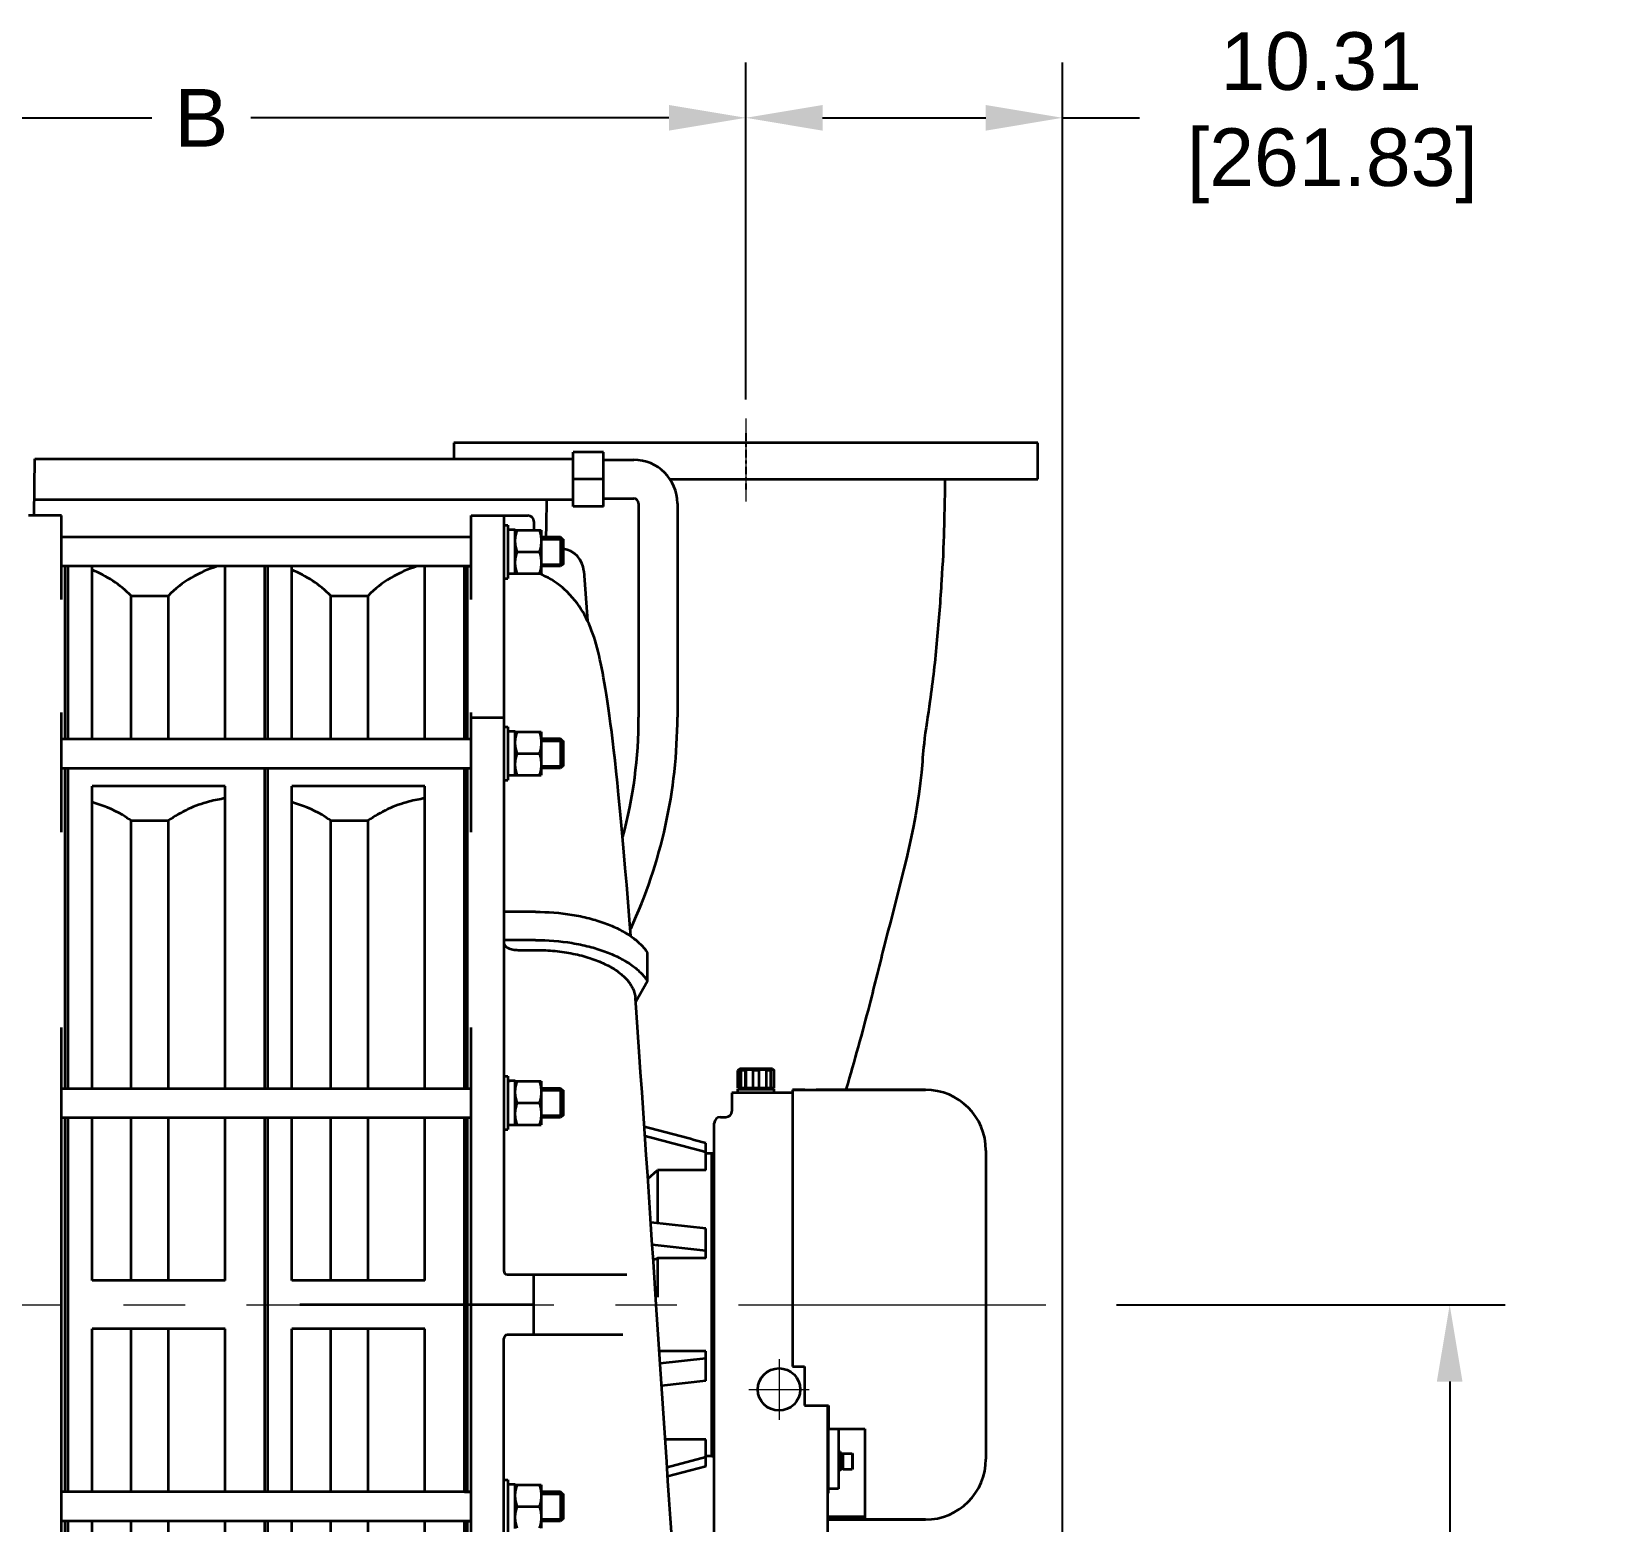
# Model space of a CAD drawing. Header units: inches. Extents: x 452 to 872, y 136 to 456.
# Drawn here: x 578.5 to 629.6, y 274.4 to 322.9 of the extents above; entities that cross this region are included whole.
import ezdxf

# ---------------------------------------------------------------- set-up
doc = ezdxf.new("R2010")
doc.units = ezdxf.units.IN
doc.header["$MEASUREMENT"] = 0
doc.set_wipeout_variables(frame=1)
doc.linetypes.add('CENTER', pattern=[2, 1.25, -0.25, 0.25, -0.25])
doc.linetypes.add('点画线', pattern=[16, 10, -2, 2, -2])
doc.layers.add('CL', color=1, linetype='CENTER')
doc.layers.add('中心线层', color=1, linetype='点画线', lineweight=18)
doc.layers.add('粗实线层', color=7, linetype='Continuous', lineweight=35)
doc.styles.get("Standard").update_dxf_attribs({"font": 'arial.ttf'})
doc.dimstyles.new('STANDARD 2 PLCS', dxfattribs={"dimtxt": 0.125, "dimasz": 0.18, "dimexe": 0.18, "dimexo": 0.0625, "dimgap": 0.09, "dimtad": 0, "dimtih": 1, "dimtoh": 1, "dimzin": 4, "dimdsep": 46, "dimtxsty": 'Standard', "dimcen": 0.09, "dimaunit": 1, "dimadec": 0, "dimazin": 1, "dimtfac": 1, "dimtofl": 0, "dimtmove": 1, "dimatfit": 3, "dimfxl": 1, "dimtolj": 1, "dimtzin": 4, "dimarcsym": 0})

# ---------------------------------------------------------------- blocks, each defined once
blk = doc.blocks.new('CF35进气1#-1')
at = {"layer": '粗实线层'}
for p, q in [((-35.6, 282.77), (-40.6, 282.77)), ((-35.5, 273.4), (-35.6, 282.77)), ((-35.6, 276.03), (-40.6, 276.03)), ((-40, 259.51), (-40, 273.4)), ((-40, 273.4), (-34.6, 273.4)), ((-40.6, 265.01), (-40.6, 236.48)), ((-40.6, 265.01), (-40, 265.01)), ((-40, 221.08), (-40, 240.87)), ((-40, 236.48), (-40.6, 236.48)), ((-40, 231.68), (-40.6, 231.68)), ((-40.6, 231.68), (-40.6, 178.74)), ((-40, 97.18), (-40, 188.82)), ((-40, 178.74), (-40.6, 178.74)), ((-40, 173.94), (-40.6, 173.94)), ((-40.6, 173.94), (-40.6, 112.06)), ((-40.6, 112.06), (-40, 112.06)), ((-40.6, 107.26), (-40, 107.26)), ((-40.6, 107.26), (-40.6, 54.32))]:
    blk.add_line(p, q, dxfattribs=at)
blk = doc.blocks.new('CF35中间机壳-1')
at = {"layer": '粗实线层'}
for p, q in [((34.6, 0), (-0.1, 0)), ((34.6, -6.74), (-0.1, -6.74)), ((-0.1, -12.96), (34.6, -12.96)), ((-0.1, -17.76), (34.6, -17.76)), ((1, -46.29), (1, -17.76)), ((7.54, -46.29), (7.54, -17.76)), ((29.54, -46.29), (29.54, -17.76)), ((33.5, -46.29), (33.5, -17.76)), ((34, -46.29), (34, -17.76)), ((16.92, -46.29), (16.92, -22.64)), ((23.08, -22.64), (16.92, -22.64)), ((23.08, -46.29), (23.08, -22.64)), ((34.6, -46.29), (-0.1, -46.29)), ((34.6, -51.09), (-0.1, -51.09)), ((1, -104.03), (1, -51.09)), ((33.5, -104.03), (33.5, -51.09)), ((34, -104.03), (34, -51.09)), ((7.54, -104.03), (7.54, -54.11)), ((7.54, -54.11), (29.54, -54.11)), ((29.54, -104.03), (29.54, -54.11)), ((16.92, -104.03), (16.92, -59.77)), ((23.08, -59.77), (16.92, -59.77)), ((23.08, -104.03), (23.08, -59.77)), ((34.6, -104.03), (-0.1, -104.03)), ((34.6, -108.83), (-0.1, -108.83)), ((1, -170.71), (1, -108.83)), ((7.54, -135.77), (7.54, -108.83)), ((16.92, -135.77), (16.92, -108.83)), ((23.08, -135.77), (23.08, -108.83)), ((29.54, -135.77), (29.54, -108.83)), ((33.5, -170.71), (33.5, -108.83)), ((34, -170.71), (34, -108.83)), ((7.54, -135.77), (29.54, -135.77)), ((7.54, -143.77), (29.54, -143.77)), ((7.54, -170.71), (7.54, -143.77)), ((16.92, -170.71), (16.92, -143.77)), ((23.08, -170.71), (23.08, -143.77)), ((29.54, -170.71), (29.54, -143.77)), ((-0.1, -170.71), (34.6, -170.71)), ((-0.1, -175.51), (34.6, -175.51)), ((1, -228.45), (1, -175.51)), ((7.54, -225.43), (7.54, -175.51)), ((16.92, -219.77), (16.92, -175.51)), ((23.08, -219.77), (23.08, -175.51)), ((29.54, -225.43), (29.54, -175.51)), ((33.5, -228.45), (33.5, -175.51)), ((34, -228.45), (34, -175.51))]:
    blk.add_line(p, q, dxfattribs=at)
for points in [[(8.8, -17.76), (11.83, -18.63), (14.72, -20.37), (16.92, -22.64)], [(23.08, -22.64), (24.89, -20.8), (27.14, -19.31), (29.54, -18.35)]]:
    blk.add_open_spline(points, degree=3, dxfattribs=at)
for points, knots in [([(7.54, -56.1), (8.42, -56.23), (11.72, -56.91), (14.91, -58.31), (16.92, -59.77)], [0, 0, 0, 0, 104.579103, 397.516716, 397.516716, 397.516716, 397.516716]), ([(23.08, -59.77), (23.54, -59.44), (25.55, -58.15), (27.79, -57.23), (29.54, -56.74)], [0, 0, 0, 0, 111.33353, 464.828224, 464.828224, 464.828224, 464.828224])]:
    blk.add_open_spline(points, degree=3, knots=knots, dxfattribs=at)
blk = doc.blocks.new('CF35排气1#-2')
blk.add_line((-9, 143), (-47.69, 143))
at = {"layer": 'CL'}
blk.add_line((26, 287.02), (26, 277.69), dxfattribs=at)
at = {"layer": '粗实线层'}
for p, q in [((-22.26, 285.4), (-22.26, 282.77)), ((74.26, 285.4), (-22.26, 285.4)), ((74.26, 279.4), (74.26, 285.4)), ((-20.5, 282.77), (-2.5, 282.77)), ((2.5, 283.9), (-2.5, 283.9)), ((-2.5, 274.9), (-2.5, 283.9)), ((2.5, 274.9), (2.5, 283.9)), ((2.5, 282.6), (7.5, 282.6)), ((2.5, 279.4), (-2.5, 279.4)), ((13.44, 279.4), (74.26, 279.4)), ((-20.5, 276.03), (-2.5, 276.03)), ((2.5, 274.9), (-2.5, 274.9)), ((2.5, 276.2), (7.5, 276.2)), ((8.3, 275.4), (8.3, 240.1)), ((14.7, 275.4), (14.7, 240.1)), ((-19.4, 273.4), (-10, 273.4)), ((-19.4, 259.51), (-19.4, 273.4)), ((-14, 273.4), (-14, 148.6)), ((-9, 272.4), (-9, 271.01)), ((-14, 271.81), (-13.3, 271.81)), ((-13.3, 271.81), (-13.3, 263.01)), ((-12.1, 263.76), (-12.1, 271.06)), ((-12.1, 271.01), (-7.8, 271.01)), ((-7.8, 271.01), (-7.8, 263.81)), ((-4.6, 269.81), (-7.8, 269.81)), ((-4.6, 269.81), (-4.6, 267.41)), ((-4.2, 269.41), (-4.6, 269.81)), ((-11.78, 267.41), (-8.12, 267.41)), ((-7.8, 269.51), (-4.2, 269.51)), ((-4.6, 267.41), (-4.6, 265.01)), ((-4.2, 269.51), (-4.2, 265.31)), ((-20.5, 265.01), (-20.5, 236.48)), ((-20.5, 265.01), (-19.4, 265.01)), ((-20, 236.48), (-20, 265.01)), ((-7.8, 265.31), (-4.2, 265.31)), ((-4.6, 265.01), (-7.8, 265.01)), ((-4.2, 265.41), (-4.6, 265.01)), ((-14, 263.01), (-13.3, 263.01)), ((-12.1, 263.76), (-13.3, 263.76)), ((-12.1, 263.81), (-7.8, 263.81)), ((-0.74, 264.22), (-0.17, 256.02)), ((-19.4, 221.08), (-19.4, 240.87)), ((-14, 240), (-19.4, 240)), ((-20.5, 236.48), (-19.4, 236.48)), ((-14, 238.48), (-13.3, 238.48)), ((-13.3, 238.48), (-13.3, 229.68)), ((-12.1, 230.43), (-12.1, 237.73)), ((-12.1, 237.68), (-7.8, 237.68)), ((-7.8, 237.68), (-7.8, 230.48)), ((-4.6, 236.48), (-7.8, 236.48)), ((-7.8, 236.18), (-4.2, 236.18)), ((-4.6, 236.48), (-4.6, 234.08)), ((-4.2, 236.08), (-4.6, 236.48)), ((-4.2, 236.18), (-4.2, 231.98)), ((-11.78, 234.08), (-8.12, 234.08)), ((-4.6, 234.08), (-4.6, 231.68)), ((-20.5, 231.68), (-20.5, 178.74)), ((-20.5, 231.68), (-19.4, 231.68)), ((-20, 178.74), (-20, 231.68)), ((-7.8, 231.98), (-4.2, 231.98)), ((-4.6, 231.68), (-7.8, 231.68)), ((-4.2, 232.08), (-4.6, 231.68)), ((-14, 229.68), (-13.3, 229.68)), ((-12.1, 230.43), (-13.3, 230.43)), ((-12.1, 230.48), (-7.8, 230.48)), ((-8.74, 207.92), (-14, 207.92)), ((-8.74, 203.25), (-14, 203.25)), ((-11.6, 201.61), (-8.69, 201.61)), ((9.75, 196.49), (9.75, 201.17)), ((9.75, 196.49), (7.81, 193.03)), ((-19.4, 97.18), (-19.4, 188.82)), ((25, 182), (24.7, 181.7)), ((24.7, 178.8), (24.7, 181.7)), ((24.74, 181.7), (24.7, 181.7)), ((24.74, 181.7), (24.84, 181.8)), ((24.74, 178.8), (24.74, 181.7)), ((24.84, 181.8), (24.84, 178.8)), ((25.33, 181.8), (24.84, 181.8)), ((30.4, 182), (25, 182)), ((25.33, 181.8), (25.25, 181.7)), ((25.25, 178.8), (25.25, 181.7)), ((25.96, 181.7), (25.25, 181.7)), ((25.96, 181.7), (26.03, 181.8)), ((25.96, 178.8), (25.96, 181.7)), ((26.03, 181.8), (26.03, 178.8)), ((27.2, 181.8), (26.03, 181.8)), ((27.2, 178.8), (27.2, 181.8)), ((28.2, 181.7), (27.2, 181.7)), ((28.2, 178.8), (28.2, 181.8)), ((29.37, 181.8), (28.2, 181.8)), ((29.37, 181.8), (29.37, 178.8)), ((29.37, 181.8), (29.44, 181.7)), ((29.44, 178.8), (29.44, 181.7)), ((30.15, 181.7), (29.44, 181.7)), ((30.56, 181.8), (30.07, 181.8)), ((30.15, 181.7), (30.07, 181.8)), ((30.15, 178.8), (30.15, 181.7)), ((30.4, 182), (30.7, 181.7)), ((30.56, 181.8), (30.56, 178.8)), ((30.56, 181.8), (30.66, 181.7)), ((30.66, 178.8), (30.66, 181.7)), ((30.7, 181.7), (30.66, 181.7)), ((30.7, 178.8), (30.7, 181.7)), ((-14, 180.74), (-13.3, 180.74)), ((-13.3, 180.74), (-13.3, 171.94)), ((-12.1, 172.69), (-12.1, 179.99)), ((-12.1, 179.94), (-7.8, 179.94)), ((-7.8, 179.94), (-7.8, 172.74)), ((-20.5, 178.74), (-19.4, 178.74)), ((-4.6, 178.74), (-7.8, 178.74)), ((-7.8, 178.44), (-4.2, 178.44)), ((-4.2, 178.34), (-4.6, 178.74)), ((-4.6, 178.74), (-4.6, 176.34)), ((-4.2, 178.44), (-4.2, 174.24)), ((23.7, 178), (23.7, 175)), ((39.7, 178), (23.7, 178)), ((30.7, 178.8), (24.7, 178.8)), ((24.7, 178), (24.7, 178.6)), ((24.7, 178.6), (30.7, 178.6)), ((24.9, 178.6), (24.9, 178.8)), ((30.5, 178.6), (30.5, 178.8)), ((30.7, 178), (30.7, 178.6)), ((39.7, 111.85), (39.7, 178)), ((-20.5, 173.94), (-20.5, 112.06)), ((-20.5, 173.94), (-19.4, 173.94)), ((-20, 112.06), (-20, 173.94)), ((-11.78, 176.34), (-8.12, 176.34)), ((-7.8, 174.24), (-4.2, 174.24)), ((-4.6, 173.94), (-7.8, 173.94)), ((-4.6, 176.34), (-4.6, 173.94)), ((-4.2, 174.34), (-4.6, 173.94)), ((21.8, 174), (22.7, 174)), ((-14, 171.94), (-13.3, 171.94)), ((-12.1, 172.69), (-13.3, 172.69)), ((-12.1, 172.74), (-7.8, 172.74)), ((20.8, 99.2), (20.8, 173)), ((41.3, 173.4), (39.7, 173.4)), ((41.3, 173.4), (41.3, 112.6)), ((19.4, 165.26), (19.4, 169.71)), ((41.62, 170.47), (41.3, 170.47)), ((41.62, 170.47), (41.62, 167.27)), ((42.04, 170.1), (41.62, 170.1)), ((42.04, 170.17), (42.04, 167.57)), ((42.04, 170.17), (43.58, 170.17)), ((42.04, 170.17), (43.58, 170.17)), ((43.58, 170.17), (43.58, 167.57)), ((43.58, 170.17), (43.64, 170.11)), ((43.64, 170.11), (43.64, 167.63)), ((20.4, 168), (19.4, 168)), ((20.4, 117.97), (20.4, 168.03)), ((20.4, 168.03), (20.8, 168.03)), ((20.4, 168), (20.4, 118)), ((41.62, 167.27), (41.3, 167.27)), ((42.04, 167.64), (41.62, 167.64)), ((42.04, 167.57), (43.58, 167.57)), ((42.04, 167.57), (43.58, 167.57)), ((43.64, 167.63), (43.58, 167.57)), ((9.83, 163.8), (11.4, 165.26)), ((19.4, 165.26), (11.4, 165.26)), ((11.4, 165.26), (11.4, 156.47)), ((19.4, 155.59), (10.31, 156.59)), ((19.4, 150.69), (19.4, 155.59)), ((41.62, 155.32), (41.3, 155.32)), ((41.62, 155.32), (41.62, 152.12)), ((42.04, 154.95), (41.62, 154.95)), ((42.04, 155.02), (42.04, 152.42)), ((42.04, 155.02), (43.58, 155.02)), ((42.04, 155.02), (43.58, 155.02)), ((43.58, 155.02), (43.58, 152.42)), ((43.58, 155.02), (43.64, 154.96)), ((43.64, 154.96), (43.64, 152.48)), ((19.4, 151.9), (10.55, 152.87)), ((10.71, 150.42), (11.4, 150.69)), ((19.4, 150.69), (11.4, 150.69)), ((11.4, 150.69), (11.4, 144.25)), ((41.62, 152.12), (41.3, 152.12)), ((42.04, 152.49), (41.62, 152.49)), ((42.04, 152.42), (43.58, 152.42)), ((42.04, 152.42), (43.58, 152.42)), ((43.64, 152.48), (43.58, 152.42)), ((-13.4, 148), (6.32, 148)), ((-9, 138), (-9, 148)), ((5.67, 138), (-13.4, 138)), ((-14, 9), (-14, 137.4)), ((19.4, 135.31), (11.71, 135.31)), ((19.4, 130.41), (19.4, 135.31)), ((19.4, 134.1), (11.84, 133.27)), ((39.5, 133.07), (39.5, 99.2)), ((41.62, 133.88), (41.3, 133.88)), ((41.62, 133.88), (41.62, 130.68)), ((42.04, 133.51), (41.62, 133.51)), ((42.04, 133.58), (42.04, 130.98)), ((42.04, 133.58), (43.58, 133.58)), ((42.04, 133.58), (43.58, 133.58)), ((43.58, 133.58), (43.58, 130.98)), ((43.58, 133.58), (43.64, 133.52)), ((43.64, 133.52), (43.64, 131.04)), ((19.4, 130.41), (12.08, 129.6)), ((41.62, 130.68), (41.3, 130.68)), ((42.04, 131.05), (41.62, 131.05)), ((42.04, 130.98), (43.58, 130.98)), ((42.04, 130.98), (43.58, 130.98)), ((43.64, 131.04), (43.58, 130.98)), ((19.4, 120.74), (12.68, 120.74)), ((19.4, 116.29), (19.4, 120.74)), ((19.4, 117.82), (12.99, 116.12)), ((20.4, 118), (19.4, 118)), ((20.4, 117.97), (20.8, 117.97)), ((41.62, 118.73), (41.3, 118.73)), ((41.62, 118.73), (41.62, 115.53)), ((42.04, 118.36), (41.62, 118.36)), ((42.04, 118.43), (42.04, 115.83)), ((42.04, 118.43), (43.58, 118.43)), ((42.04, 118.43), (43.58, 118.43)), ((43.58, 118.43), (43.58, 115.83)), ((43.58, 118.43), (43.64, 118.37)), ((43.64, 118.37), (43.64, 115.89)), ((19.4, 116.29), (13.09, 114.62)), ((41.62, 115.53), (41.3, 115.53)), ((42.04, 115.9), (41.62, 115.9)), ((42.04, 115.83), (43.58, 115.83)), ((42.04, 115.83), (43.58, 115.83)), ((43.64, 115.89), (43.58, 115.83)), ((-20.5, 112.06), (-19.4, 112.06)), ((-14, 114.06), (-13.3, 114.06)), ((-13.3, 114.06), (-13.3, 105.26)), ((-12.1, 106.01), (-12.1, 113.31)), ((-12.1, 113.26), (-7.8, 113.26)), ((-7.8, 113.26), (-7.8, 106.06)), ((-4.6, 112.06), (-7.8, 112.06)), ((-7.8, 111.76), (-4.2, 111.76)), ((-4.2, 111.66), (-4.6, 112.06)), ((-4.6, 112.06), (-4.6, 109.66)), ((-4.2, 111.76), (-4.2, 107.56)), ((39.7, 111.85), (39.5, 111.85)), ((41.3, 112.6), (39.7, 112.6)), ((-11.78, 109.66), (-8.12, 109.66)), ((-4.6, 109.66), (-4.6, 107.26)), ((-20.5, 107.26), (-20.5, 54.32)), ((-20.5, 107.26), (-19.4, 107.26)), ((-20, 54.32), (-20, 107.26)), ((-7.8, 107.56), (-4.2, 107.56)), ((-4.6, 107.26), (-7.8, 107.26)), ((-4.2, 107.66), (-4.6, 107.26))]:
    blk.add_line(p, q, dxfattribs=at)
for points in [[(-6.93, 276.03), (-6.99, 271.77), (-7.05, 269.81)], [(-3.51, 260.77), (-4.01, 261.23), (-4.3, 261.49)], [(7, 203.89), (6.78, 206.62), (6.55, 209.53), (6.32, 212.38), (6.08, 215.15), (5.85, 217.82), (5.63, 220.37), (5.41, 222.79), (5.19, 225.08), (4.98, 227.23), (4.78, 229.25), (4.58, 231.14), (4.39, 232.91), (4.2, 234.57), (4.02, 236.14), (3.84, 237.61), (3.66, 239), (3.49, 240.3), (3.32, 241.53), (3.15, 242.68), (2.99, 243.76), (2.83, 244.77), (2.67, 245.72), (2.51, 246.6), (2.36, 247.43), (2.21, 248.2), (2.06, 248.94), (1.91, 249.63), (1.75, 250.29), (1.6, 250.93), (1.44, 251.55), (1.27, 252.15), (1.1, 252.73), (0.92, 253.29), (0.73, 253.84), (0.53, 254.38), (0.33, 254.91), (0.11, 255.43), (-0.13, 255.95), (-0.38, 256.46), (-0.65, 256.97), (-0.93, 257.47), (-1.24, 257.96), (-1.55, 258.44), (-1.88, 258.9), (-2.23, 259.35), (-2.62, 259.82), (-3.05, 260.3), (-3.51, 260.77)], [(11.2, 143), (10.97, 146.55), (10.73, 150.12), (10.5, 153.69), (10.26, 157.24), (10.03, 160.77), (9.8, 164.29), (9.56, 167.78), (9.33, 171.24), (9.1, 174.67), (8.87, 178.07), (8.63, 181.44), (8.4, 184.76), (8.17, 188.04), (7.94, 191.27), (7.76, 193.66)], [(14.61, 93.59), (14.44, 95.79), (14.23, 98.69), (14.01, 101.65), (13.79, 104.65), (13.58, 107.69), (13.36, 110.78), (13.14, 113.9), (12.93, 117.06), (12.71, 120.24), (12.49, 123.45), (12.28, 126.68), (12.06, 129.93), (11.84, 133.2), (11.63, 136.47), (11.41, 139.75), (11.2, 143)]]:
    blk.add_lwpolyline(points, dxfattribs=at)
blk.add_circle((31.5, 129), 3.5, dxfattribs=at)
for centre, radius, start, end in [((7.5, 275.4), 7.2, 0, 90), ((7.5, 275.4), 0.8, 0, 90), ((-10, 272.4), 1, 0, 90), ((-4.73, 263.94), 4, 4, 82.3827), ((-13.57, 250.58), 14.32, 49.6543, 67.5949), ((-68.5, 240.1), 76.8, 345.0789, 0), ((-68.5, 240.1), 83.2, 335.1319, 0), ((21.8, 173), 1, 90, 180), ((22.7, 175), 1, 270, 0), ((-13.4, 148.6), 0.6, 180, 270), ((-13.4, 137.4), 0.6, 90, 180)]:
    blk.add_arc(centre, radius, start, end, dxfattribs=at)
for centre, start_param, end_param in [((-12.1, 267.41), 1.570796, 1.735929), ((-13.3, 267.41), 1.488505, 1.570796), ((-12.1, 234.08), 1.570796, 1.735929), ((-13.3, 234.08), 1.488505, 1.570796), ((-12.1, 176.34), 1.570796, 1.735929), ((-13.3, 176.34), 1.488505, 1.570796), ((-12.1, 109.66), 1.570796, 1.735929), ((-13.3, 109.66), 1.488505, 1.570796)]:
    blk.add_ellipse(centre, major_axis=(7.3, 0), ratio=0.5, start_param=start_param, end_param=end_param, dxfattribs=at)
for points, knots in [([(58.91, 279.4), (58.91, 279.12), (58.92, 277.76), (58.83, 275.01), (58.76, 269.71), (58.36, 262.22), (57.64, 252.73), (56.67, 243.74), (55.44, 236.49), (54.55, 222.94), (50.38, 208.68), (46.19, 191.29), (43.43, 181.53), (41.57, 175.17), (41.04, 173.4)], [0, 0, 0, 0, 53.197977, 261.587539, 529.982126, 1073.282473, 1704.677013, 2361.097046, 2812.012367, 3120.1633, 4970.642814, 5644.218797, 6565.609961, 6920.954792, 6920.954792, 6920.954792, 6920.954792]), ([(-12.1, 269.21), (-12.1, 269.52), (-12.04, 270.13), (-11.88, 270.72), (-11.78, 271.01)], [0, 0, 0, 0, 859.107924, 1724.676409, 1724.676409, 1724.676409, 1724.676409]), ([(-8.12, 271.01), (-8.02, 270.72), (-7.86, 270.13), (-7.8, 269.52), (-7.8, 269.21)], [0, 0, 0, 0, 858.988002, 1711.564494, 1711.564494, 1711.564494, 1711.564494]), ([(-11.78, 267.41), (-11.88, 267.7), (-12.04, 268.29), (-12.1, 268.91), (-12.1, 269.21)], [0, 0, 0, 0, 860.002978, 1713.586878, 1713.586878, 1713.586878, 1713.586878]), ([(-12.1, 265.61), (-12.1, 265.92), (-12.04, 266.53), (-11.88, 267.12), (-11.78, 267.41)], [0, 0, 0, 0, 847.92304, 1702.219496, 1702.219496, 1702.219496, 1702.219496]), ([(-7.8, 269.21), (-7.8, 268.91), (-7.86, 268.29), (-8.02, 267.7), (-8.12, 267.41)], [0, 0, 0, 0, 847.051283, 1700.472465, 1700.472465, 1700.472465, 1700.472465]), ([(-8.12, 267.41), (-8.02, 267.12), (-7.86, 266.53), (-7.8, 265.92), (-7.8, 265.61)], [0, 0, 0, 0, 847.712483, 1689.098996, 1689.098996, 1689.098996, 1689.098996]), ([(-11.78, 263.81), (-11.88, 264.1), (-12.04, 264.69), (-12.1, 265.31), (-12.1, 265.61)], [0, 0, 0, 0, 848.731831, 1691.130093, 1691.130093, 1691.130093, 1691.130093]), ([(-7.8, 265.61), (-7.8, 265.31), (-7.86, 264.69), (-8.02, 264.1), (-8.12, 263.81)], [0, 0, 0, 0, 835.862123, 1678.007006, 1678.007006, 1678.007006, 1678.007006]), ([(-12.1, 235.88), (-12.1, 236.18), (-12.04, 236.79), (-11.88, 237.38), (-11.78, 237.68)], [0, 0, 0, 0, 755.531586, 1516.744831, 1516.744831, 1516.744831, 1516.744831]), ([(-8.12, 237.68), (-8.02, 237.38), (-7.86, 236.79), (-7.8, 236.18), (-7.8, 235.88)], [0, 0, 0, 0, 754.588025, 1503.543784, 1503.543784, 1503.543784, 1503.543784]), ([(-11.78, 234.08), (-11.88, 234.37), (-12.04, 234.96), (-12.1, 235.57), (-12.1, 235.88)], [0, 0, 0, 0, 755.648513, 1505.656851, 1505.656851, 1505.656851, 1505.656851]), ([(-12.1, 232.28), (-12.1, 232.58), (-12.04, 233.19), (-11.88, 233.78), (-11.78, 234.08)], [0, 0, 0, 0, 744.348961, 1494.292825, 1494.292825, 1494.292825, 1494.292825]), ([(-7.8, 235.88), (-7.8, 235.57), (-7.86, 234.96), (-8.02, 234.37), (-8.12, 234.08)], [0, 0, 0, 0, 743.430821, 1492.452307, 1492.452307, 1492.452307, 1492.452307]), ([(-8.12, 234.08), (-8.02, 233.78), (-7.86, 233.19), (-7.8, 232.58), (-7.8, 232.28)], [0, 0, 0, 0, 743.313791, 1481.080676, 1481.080676, 1481.080676, 1481.080676]), ([(-11.78, 230.48), (-11.88, 230.77), (-12.04, 231.36), (-12.1, 231.97), (-12.1, 232.28)], [0, 0, 0, 0, 744.379954, 1483.205053, 1483.205053, 1483.205053, 1483.205053]), ([(-7.8, 232.28), (-7.8, 231.97), (-7.86, 231.36), (-8.02, 230.77), (-8.12, 230.48)], [0, 0, 0, 0, 732.242684, 1469.989271, 1469.989271, 1469.989271, 1469.989271]), ([(-8.74, 207.92), (-6.73, 207.92), (-3.74, 207.7), (0.06, 206.91), (2.66, 206.12), (4.98, 205.14), (6.97, 203.98), (8.58, 202.68), (9.42, 201.68), (9.75, 201.17)], [0, 0, 0, 0, 1090.062406, 1610.449914, 2102.040751, 2557.506673, 2971.68909, 3342.503174, 3672.172121, 3672.172121, 3672.172121, 3672.172121]), ([(-14, 202.81), (-14, 202.73), (-13.96, 202.56), (-13.82, 202.33), (-13.59, 202.12), (-13.16, 201.87), (-12.49, 201.66), (-11.91, 201.61), (-11.6, 201.61)], [0, 0, 0, 0, 273.994626, 576.327126, 925.020413, 1326.307903, 2268.906219, 3328.75646, 3328.75646, 3328.75646, 3328.75646]), ([(-8.74, 203.25), (-6.73, 203.25), (-3.74, 203.02), (0.06, 202.24), (2.66, 201.44), (4.98, 200.46), (6.97, 199.3), (8.58, 198.01), (9.42, 197), (9.75, 196.49)], [0, 0, 0, 0, 1065.250792, 1573.793423, 2054.194844, 2499.293612, 2904.048555, 3266.422301, 3588.587439, 3588.587439, 3588.587439, 3588.587439]), ([(-8.69, 201.61), (-7.64, 201.61), (-5.57, 201.51), (-2.57, 201.07), (0.21, 200.35), (2.68, 199.39), (4.74, 198.21), (6.34, 196.85), (7.25, 195.54), (7.65, 194.47), (7.75, 193.93), (7.76, 193.66)], [0, 0, 0, 0, 724.230642, 1428.463507, 2094.270569, 2706.151643, 3253.148985, 3731.139214, 4146.277914, 4336.795901, 4520.636925, 4520.636925, 4520.636925, 4520.636925]), ([(-12.1, 178.14), (-12.1, 178.44), (-12.04, 179.05), (-11.88, 179.64), (-11.78, 179.94)], [0, 0, 0, 0, 576.205306, 1156.743723, 1156.743723, 1156.743723, 1156.743723]), ([(-8.12, 179.94), (-8.02, 179.64), (-7.86, 179.05), (-7.8, 178.44), (-7.8, 178.14)], [0, 0, 0, 0, 573.797983, 1143.313121, 1143.313121, 1143.313121, 1143.313121]), ([(-11.78, 176.34), (-11.88, 176.63), (-12.04, 177.22), (-12.1, 177.83), (-12.1, 178.14)], [0, 0, 0, 0, 574.976426, 1145.661216, 1145.661216, 1145.661216, 1145.661216]), ([(-7.8, 178.14), (-7.8, 177.83), (-7.86, 177.22), (-8.02, 176.63), (-8.12, 176.34)], [0, 0, 0, 0, 563.991271, 1132.223805, 1132.223805, 1132.223805, 1132.223805]), ([(-12.1, 174.54), (-12.1, 174.84), (-12.04, 175.45), (-11.88, 176.04), (-11.78, 176.34)], [0, 0, 0, 0, 565.03017, 1134.307392, 1134.307392, 1134.307392, 1134.307392]), ([(-11.78, 172.74), (-11.88, 173.03), (-12.04, 173.62), (-12.1, 174.23), (-12.1, 174.54)], [0, 0, 0, 0, 563.71605, 1123.22543, 1123.22543, 1123.22543, 1123.22543]), ([(-8.12, 176.34), (-8.02, 176.04), (-7.86, 175.45), (-7.8, 174.84), (-7.8, 174.54)], [0, 0, 0, 0, 562.527749, 1120.857691, 1120.857691, 1120.857691, 1120.857691]), ([(-7.8, 174.54), (-7.8, 174.23), (-7.86, 173.62), (-8.02, 173.03), (-8.12, 172.74)], [0, 0, 0, 0, 552.806712, 1109.768596, 1109.768596, 1109.768596, 1109.768596]), ([(-12.1, 111.46), (-12.1, 111.77), (-12.04, 112.38), (-11.88, 112.97), (-11.78, 113.26)], [0, 0, 0, 0, 369.406229, 741.590422, 741.590422, 741.590422, 741.590422]), ([(-8.12, 113.26), (-8.02, 112.97), (-7.86, 112.38), (-7.8, 111.77), (-7.8, 111.46)], [0, 0, 0, 0, 365.17341, 727.621156, 727.621156, 727.621156, 727.621156]), ([(-11.78, 109.66), (-11.88, 109.96), (-12.04, 110.55), (-12.1, 111.16), (-12.1, 111.46)], [0, 0, 0, 0, 366.632947, 730.529339, 730.529339, 730.529339, 730.529339]), ([(-12.1, 107.86), (-12.1, 108.17), (-12.04, 108.78), (-11.88, 109.37), (-11.78, 109.66)], [0, 0, 0, 0, 358.257913, 719.208673, 719.208673, 719.208673, 719.208673]), ([(-7.8, 111.46), (-7.8, 111.16), (-7.86, 110.55), (-8.02, 109.96), (-8.12, 109.66)], [0, 0, 0, 0, 356.928588, 716.54131, 716.54131, 716.54131, 716.54131]), ([(-8.12, 109.66), (-8.02, 109.37), (-7.86, 108.78), (-7.8, 108.17), (-7.8, 107.86)], [0, 0, 0, 0, 353.916968, 705.192865, 705.192865, 705.192865, 705.192865]), ([(-11.78, 106.06), (-11.88, 106.36), (-12.04, 106.95), (-12.1, 107.56), (-12.1, 107.86)], [0, 0, 0, 0, 355.401077, 708.150013, 708.150013, 708.150013, 708.150013]), ([(-7.8, 107.86), (-7.8, 107.56), (-7.86, 106.95), (-8.02, 106.36), (-8.12, 106.06)], [0, 0, 0, 0, 345.757623, 694.114134, 694.114134, 694.114134, 694.114134])]:
    blk.add_open_spline(points, degree=3, knots=knots, dxfattribs=at)
for points in [[(19.4, 169.71), (16.02, 170.61), (12.64, 171.51), (9.25, 172.4)], [(19.4, 168.18), (16.05, 169.07), (12.71, 169.96), (9.36, 170.84)]]:
    blk.add_open_spline(points, degree=3, dxfattribs=at)
blk = doc.blocks.new('CF25-35-37风扇罩-3_2')
at = {"layer": '中心线层'}
for p, q in [((0, 5), (0, -5)), ((-5, 0), (5, 0))]:
    blk.add_line(p, q, dxfattribs=at)
at = {"layer": '粗实线层'}
for p, q in [((4.2, 49.5), (2.2, 49.5)), ((2.2, 49.5), (4.2, 49.5)), ((2.2, 49.5), (2.2, 3.79)), ((4.25, 49.5), (4.2, 49.5)), ((6.2, 49.5), (6.15, 49.5)), ((24.2, 49.5), (6.2, 49.5)), ((6.2, 49.5), (24.2, 49.5)), ((34.2, 39.5), (34.2, -11.5)), ((2.2, 3.79), (4.2, 3.79)), ((4.2, 3.79), (4.2, -2.65)), ((4.2, -2.65), (8.2, -2.65)), ((8.2, -2.65), (8.2, -6.48)), ((8.2, -6.48), (14.2, -6.48)), ((14.2, -6.48), (14.2, -21.37)), ((8.2, -20.97), (14.2, -20.97)), ((8.2, -21.5), (8.2, -20.97)), ((8.2, -21.37), (14.2, -21.37)), ((24.2, -21.5), (8.2, -21.5)), ((8.2, -21.5), (24.2, -21.5))]:
    blk.add_line(p, q, dxfattribs=at)
for centre, radius, start, end in [((5.2, 84.99), 35.5, 268.4635, 271.5372), ((24.2, 39.5), 10, 0, 90), ((24.2, -11.5), 10, 270, 0)]:
    blk.add_arc(centre, radius, start, end, dxfattribs=at)
blk = doc.blocks.new('blower side view')
at = {"layer": '中心线层'}
blk.add_line((27.887, 56.975), (27.887, 54.275), dxfattribs=at)
at = {"layer": '粗实线层', "xscale": -0.1968596, "yscale": 0.1968596, "zscale": 0.1968596}
for name, p in [('CF35进气1#-1', (-2.254, 0)), ('CF35中间机壳-1', (12.434, 55.666)), ('CF35中间机壳-1', (18.93, 55.666))]:
    blk.add_blockref(name, p, dxfattribs=at)
at = {"layer": '粗实线层', "color": 3, "xscale": 0.1968596, "yscale": 0.1968596, "zscale": 0.1968596}
blk.add_blockref('CF35排气1#-2', (22.769, 0), dxfattribs=at)
blk.add_wipeout([(35.702, 23.131), (35.702, 28.959), (35.702, 28.959), (35.702, 33.171), (35.702, 33.171), (35.7, 33.274), (35.692, 33.377), (35.678, 33.479), (35.659, 33.58), (35.635, 33.68), (35.606, 33.779), (35.572, 33.876), (35.532, 33.972), (35.488, 34.065), (35.439, 34.155), (35.385, 34.243), (35.326, 34.328), (35.264, 34.41), (35.197, 34.488), (35.126, 34.563), (35.051, 34.634), (34.973, 34.701), (34.891, 34.763), (34.806, 34.822), (34.718, 34.876), (34.627, 34.925), (34.534, 34.969), (34.439, 35.009), (34.342, 35.043), (34.243, 35.072), (34.143, 35.096), (34.042, 35.115), (33.94, 35.129), (33.837, 35.137), (33.734, 35.139), (33.734, 35.139), (30.19, 35.139), (30.19, 35.139), (30.181, 35.139), (29.806, 35.139), (29.819, 35.139), (29.831, 35.139), (29.844, 35.138), (29.856, 35.138), (29.869, 35.138), (29.881, 35.138), (29.893, 35.137), (29.906, 35.137), (29.918, 35.137), (29.931, 35.137), (29.943, 35.137), (29.956, 35.137), (29.968, 35.137), (29.981, 35.137), (29.993, 35.137), (30.006, 35.137), (30.018, 35.137), (30.031, 35.137), (30.043, 35.137), (30.056, 35.137), (30.068, 35.137), (30.081, 35.137), (30.093, 35.137), (30.106, 35.138), (30.118, 35.138), (30.131, 35.138), (30.143, 35.138), (30.156, 35.139), (30.168, 35.139), (30.181, 35.139), (29.806, 35.139), (29.797, 35.139), (29.797, 35.139), (29.403, 35.139), (29.403, 35.139), (29.403, 28.959), (29.403, 28.959), (29.403, 26.141), (29.403, 26.141), (29.797, 26.141), (29.797, 26.141), (29.797, 25.395), (29.797, 25.395), (29.797, 24.873), (29.797, 24.873), (30.584, 24.873), (30.584, 24.873), (30.584, 24.12), (30.584, 24.12), (31.765, 24.12), (31.765, 24.12), (31.765, 21.266), (31.765, 21.266), (30.584, 21.266), (30.584, 21.266), (30.584, 21.187), (30.584, 21.187), (30.584, 21.162), (30.584, 21.162), (33.734, 21.162), (33.734, 21.162), (33.837, 21.165), (33.94, 21.173), (34.042, 21.187), (34.143, 21.205), (34.243, 21.229), (34.342, 21.259), (34.439, 21.293), (34.534, 21.333), (34.627, 21.377), (34.718, 21.426), (34.806, 21.48), (34.891, 21.538), (34.973, 21.601), (35.051, 21.668), (35.126, 21.739), (35.197, 21.814), (35.264, 21.892), (35.326, 21.974), (35.385, 22.059), (35.439, 22.147), (35.488, 22.237), (35.532, 22.33), (35.572, 22.426), (35.606, 22.523), (35.635, 22.621), (35.659, 22.722), (35.678, 22.823), (35.692, 22.925), (35.7, 23.028)]).dxf.layer = '粗实线层'
at = {"layer": '中心线层'}
blk.add_line((-20.354, 28.151), (38.639, 28.151), dxfattribs=at)
at = {"layer": '粗实线层', "xscale": 0.1968596, "yscale": 0.1968596, "zscale": 0.1968596}
blk.add_blockref('CF25-35-37风扇罩-3_2', (28.97, 25.395), dxfattribs=at)
blk = doc.blocks.new('*D20')
at = {"color": 0, "lineweight": -2, "transparency": 16777216}
for p, q in [((613.808, 281.508), (626.452, 281.508)), ((624.652, 279.008), (624.652, 270.165)), ((624.652, 255.438), (624.652, 262.829)), ((613.808, 252.938), (626.452, 252.938))]:
    blk.add_line(p, q, dxfattribs=at)
at = {"color": 0, "transparency": 16777216}
for points in [[(624.235, 279.008), (625.069, 279.008), (624.652, 281.508)], [(624.235, 255.438), (625.069, 255.438), (624.652, 252.938)]]:
    blk.add_solid(points, dxfattribs=at)
at = {"layer": 'Defpoints', "color": 0, "transparency": 16777216}
for p in [(613.183, 281.508), (624.652, 281.508), (613.183, 252.938)]:
    blk.add_point(p, dxfattribs=at)
at = {"color": 0, "transparency": 16777216, "insert": (624.652, 266.497), "char_height": 1.875, "attachment_point": 5}
blk.add_mtext('\\A1;28.57\\P [725.68]', dxfattribs=at)
blk = doc.blocks.new('*D23')
at = {"color": 0, "lineweight": -2, "transparency": 16777216}
for p, q in [((568.656, 313.516), (568.656, 321.916)), ((601.75, 310.957), (601.75, 321.916)), ((571.156, 320.116), (582.432, 320.116)), ((599.25, 320.116), (585.648, 320.116))]:
    blk.add_line(p, q, dxfattribs=at)
at = {"color": 0, "transparency": 16777216}
for points in [[(571.156, 320.533), (571.156, 319.699), (568.656, 320.116)], [(599.25, 320.533), (599.25, 319.699), (601.75, 320.116)]]:
    blk.add_solid(points, dxfattribs=at)
at = {"layer": 'Defpoints', "color": 0, "transparency": 16777216}
for p in [(601.75, 320.116), (568.656, 312.891), (601.75, 310.332)]:
    blk.add_point(p, dxfattribs=at)
at = {"color": 0, "transparency": 16777216, "insert": (584.04, 320.116), "char_height": 1.875, "attachment_point": 5}
blk.add_mtext('\\A1;B', dxfattribs=at)
blk = doc.blocks.new('*D24')
at = {"color": 0, "lineweight": -2, "transparency": 16777216}
for p, q in [((601.75, 310.957), (601.75, 321.916)), ((612.058, 247.61), (612.058, 321.916)), ((604.25, 320.116), (609.558, 320.116)), ((612.058, 320.116), (614.558, 320.116))]:
    blk.add_line(p, q, dxfattribs=at)
at = {"color": 0, "transparency": 16777216}
for points in [[(604.25, 320.533), (604.25, 319.699), (601.75, 320.116)], [(609.558, 320.533), (609.558, 319.699), (612.058, 320.116)]]:
    blk.add_solid(points, dxfattribs=at)
at = {"layer": 'Defpoints', "color": 0, "transparency": 16777216}
for p in [(612.058, 320.116), (601.75, 310.332), (612.058, 246.985)]:
    blk.add_point(p, dxfattribs=at)
at = {"color": 0, "transparency": 16777216, "insert": (620.47, 320.116), "char_height": 1.875, "attachment_point": 5}
blk.add_mtext('\\A1;10.31\\P [261.83]', dxfattribs=at)

msp = doc.modelspace()

# ---------------------------------------------------------------- block references
msp.add_blockref('blower side view', (573.863, 253.357))

# ---------------------------------------------------------------- dimensions: what is measured, and where the dimension line sits
dim = msp.add_linear_dim(base=(624.652, 281.508), p1=(613.183, 252.938), p2=(613.183, 281.508), angle=90, dimstyle='STANDARD 2 PLCS', override={"dimscale": 10, "dimtxt": 0.1875, "dimasz": 0.25, "dimpost": '\\X', "dimtmove": 0})
dim.commit()
dim.dimension.update_dxf_attribs({"geometry": '*D20', "text_midpoint": (624.652, 266.497), "dimtype": 160})

# ---------------------------------------------------------------- next in the draw order: dimensions: what is measured, and where the dimension line sits
dim = msp.add_linear_dim(base=(612.058, 320.116), p1=(601.75, 310.332), p2=(612.058, 246.985), dimstyle='STANDARD 2 PLCS', override={"dimscale": 10, "dimtxt": 0.1875, "dimasz": 0.25, "dimpost": '\\X', "dimtmove": 0})
dim.commit()
dim.dimension.update_dxf_attribs({"geometry": '*D24', "text_midpoint": (620.47, 320.116), "dimtype": 160})
dim = msp.add_linear_dim(base=(601.75, 320.116), p1=(568.656, 312.891), p2=(601.75, 310.332), text='B', dimstyle='STANDARD 2 PLCS', override={"dimscale": 10, "dimtxt": 0.1875, "dimasz": 0.25, "dimpost": '\\X', "dimtmove": 0})
dim.commit()
dim.dimension.update_dxf_attribs({"geometry": '*D23', "text_midpoint": (584.04, 320.116), "dimtype": 160})

doc.saveas('drawing.dxf')
